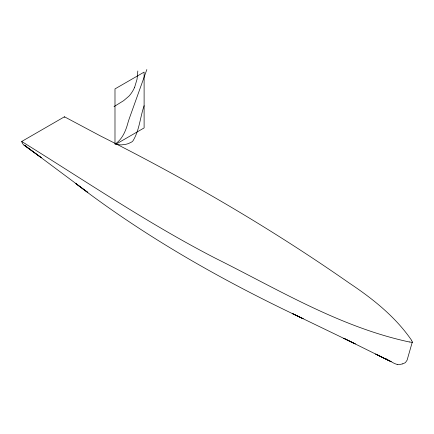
<?xml version="1.0" encoding="UTF-8"?>
<svg xmlns="http://www.w3.org/2000/svg" width="434" height="434" viewBox="0 0 434 434"><rect width="100%" height="100%" fill="white"/><g stroke="black" fill="none" stroke-linecap="round" stroke-linejoin="round"><path stroke-width="0.65" d="M137.828 70.992L137.046 79.248L134.638 87.245M412.295 342.138L411.958 342.296A9.233 5.333 0 0 1 409.62 341.954M411.654 340.506A48.516 28.009 0 0 0 411.193 339.73C395.135 316.543 372.714 298.722 349.446 283.196C270.349 227.942 186.842 179.351 100.65 136.054L64.46 116.789L64.34 117.402M144.11 105.728C140.101 117.229 139.466 130.33 132.972 140.838A22.34 12.895 60 0 1 131.822 141.918L128.524 143.54A77.377 44.675 60 0 1 125.469 144.376L121.265 144.902L117.581 144.663A28.362 16.378 60 0 1 116.849 144.517M412.246 342.231L407.081 360.209L405.367 362.661L402.562 363.925M146.844 69.543L129.403 118.243A85.861 49.568 -60 0 0 128.106 122.236C125.914 130.471 122.567 139.016 115.227 144.017M24.006 145.113L41.333 157.694L23.577 144.804L22.4 143.372L21.7 141.479L64.46 116.789M114.023 106.607L123.63 100.677L128.865 96.212A17.42 10.058 -60 0 0 131.122 93.456L131.459 92.984A19.096 11.029 -60 0 0 134.643 87.245M115.569 144.408L144.11 127.932L144.11 72.104L114.988 88.916L114.988 144.072M25.861 145.775L25.074 145.596M409.587 342.003L409.191 341.927A48.516 28.009 0 0 1 407.851 341.661C338.84 326.487 277.76 289.239 215.199 258.132C148.146 223.581 85.715 181.141 21.7 141.479M388.457 360.404L375.681 354.046L391.132 361.734L343.788 338.281L355.294 343.918L292.766 313.733L303.171 318.724C223.342 281.075 146.046 237.458 75.896 183.658L87.874 192.463L24.95 145.558M390.421 361.256L389.792 360.893M390.529 361.316L392.857 362.629A20.707 11.957 60 0 0 397.208 364.392M389.065 360.464L389.428 360.681M388.332 360.041L388.696 360.253M385.956 358.652L387.052 359.292M411.698 340.755A9.233 5.333 0 0 1 412.354 342.101M402.524 363.844A31.731 18.32 60 0 1 397.219 364.397"/></g></svg>
